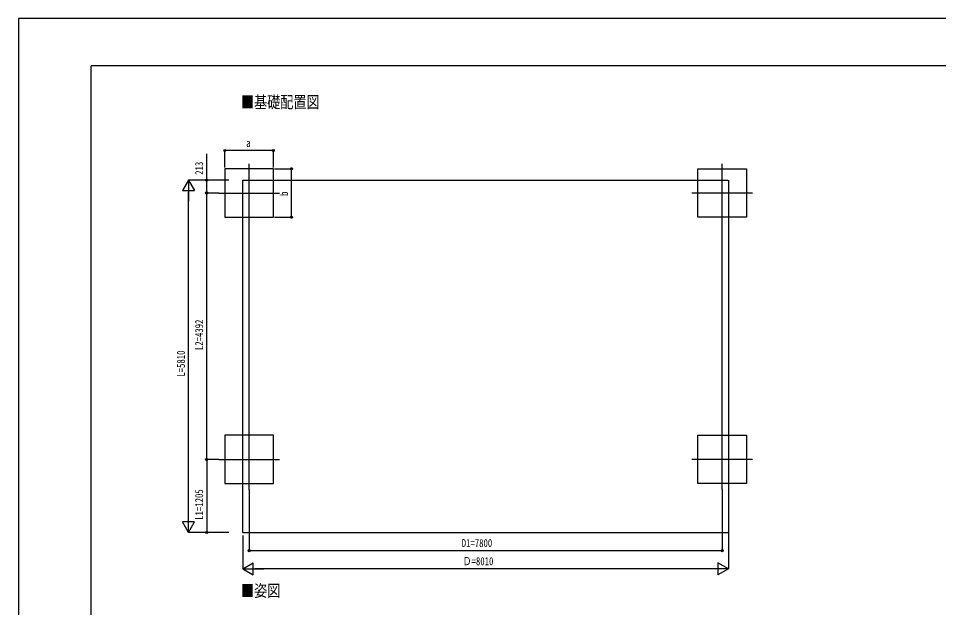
# Model space of a CAD drawing. Units: millimetres, scale not verified. Extents: x -16820 to 16820, y -11880 to 11880.
# Drawn here: x -16820 to -1644, y 2164 to 11880 of the extents above; entities that cross this region are included whole.
import ezdxf
from ezdxf.enums import TextEntityAlignment as Align

# ---------------------------------------------------------------- set-up
doc = ezdxf.new("R2010")
doc.units = ezdxf.units.MM
doc.header["$LTSCALE"] = 60
for name, color, linetype in [('0-2_USER1', 3, 'Continuous'), ('0-3_YKK_12', 2, 'Continuous'), ('0-4_YKK_A1', 4, 'Continuous'), ('0-5_YKK_D', 6, 'Continuous'), ('0-6_YKK_ZWAK', 7, 'Continuous')]:
    doc.layers.add(name, color=color, linetype=linetype)
doc.styles.add('ＭＳ ゴシック', font='')
doc.styles.get('ＭＳ ゴシック').set_extended_font_data('MS Gothic')

msp = doc.modelspace()

# ---------------------------------------------------------------- linework, layer by layer
at = {"layer": '0-3_YKK_12'}
for p, q in [((-13014.92, 4108.51), (-13014.92, 9484.31)), ((-5214.82, 4108.51), (-5214.82, 9484.31)), ((-13514.92, 9000.51), (-12514.92, 9000.51)), ((-4714.82, 9000.51), (-5714.82, 9000.51)), ((-13514.92, 4608.51), (-12514.92, 4608.51)), ((-4714.82, 4608.51), (-5714.82, 4608.51))]:
    msp.add_line(p, q, dxfattribs=at)
at = {"layer": '0-4_YKK_A1'}
for p, q in [((-13119.92, 3403.51), (-13119.92, 9213.48)), ((-13119.92, 9213.48), (-5119.82, 9213.48)), ((-5109.82, 9213.48), (-5109.82, 3403.51)), ((-13119.92, 3403.51), (-5109.82, 3403.51))]:
    msp.add_line(p, q, dxfattribs=at)
for points in [[(-12614.92, 8600.51), (-12614.92, 9400.51), (-13414.92, 9400.51), (-13414.92, 8600.51)], [(-5614.82, 8600.51), (-5614.82, 9400.51), (-4814.82, 9400.51), (-4814.82, 8600.51)], [(-12614.92, 4208.51), (-12614.92, 5008.51), (-13414.92, 5008.51), (-13414.92, 4208.51)], [(-5614.82, 4208.51), (-5614.82, 5008.51), (-4814.82, 5008.51), (-4814.82, 4208.51)]]:
    msp.add_lwpolyline(points, close=True, dxfattribs=at)
at = {"layer": '0-5_YKK_D'}
for p, q in [((-13414.92, 9420.51), (-13414.92, 9701.51)), ((-12614.92, 9700.51), (-13414.92, 9700.51)), ((-12614.92, 9420.51), (-12614.92, 9701.51)), ((-12594.92, 9401.51), (-12313.92, 9401.51)), ((-12314.92, 8600.51), (-12314.92, 9401.51)), ((-14014.92, 9213.48), (-14114.92, 9040.28)), ((-13351.68, 9213.48), (-14015.92, 9213.48)), ((-14014.92, 9213.48), (-13914.92, 9040.28)), ((-14014.92, 9213.48), (-14014.92, 8867.07)), ((-13351.68, 9213.48), (-13715.92, 9213.48)), ((-14114.92, 9040.28), (-13914.92, 9040.28)), ((-14014.92, 3603.51), (-14014.92, 9013.48)), ((-13515.92, 9000.51), (-13715.92, 9000.51)), ((-13515.92, 9000.51), (-13715.92, 9000.51)), ((-13714.92, 4608.51), (-13714.92, 9000.51)), ((-12594.92, 8600.51), (-12313.92, 8600.51)), ((-13515.92, 4608.51), (-13715.92, 4608.51)), ((-13515.92, 4608.51), (-13715.92, 4608.51)), ((-13714.92, 4608.51), (-13714.92, 3403.51)), ((-13014.92, 4107.51), (-13014.92, 3102.51)), ((-5214.82, 4107.51), (-5214.82, 3102.51)), ((-14014.92, 3403.51), (-14014.92, 3749.92)), ((-14014.92, 3403.51), (-14114.92, 3576.71)), ((-13914.92, 3576.71), (-14114.92, 3576.71)), ((-14014.92, 3403.51), (-13914.92, 3576.71)), ((-13351.68, 3403.51), (-14015.92, 3403.51)), ((-13352.68, 3403.51), (-13715.92, 3403.51)), ((-13119.92, 3353.51), (-13119.92, 2802.51)), ((-5109.82, 3402.51), (-5109.82, 2802.51)), ((-13014.92, 3103.51), (-5214.82, 3103.51)), ((-13119.92, 2803.51), (-12946.72, 2903.51)), ((-12946.72, 2703.51), (-12946.72, 2903.51)), ((-5109.82, 2803.51), (-5283.03, 2903.51)), ((-5283.03, 2903.51), (-5283.03, 2703.51)), ((-13119.92, 2803.51), (-12946.72, 2703.51)), ((-13119.92, 2803.51), (-12773.51, 2803.51)), ((-5309.82, 2803.51), (-12919.92, 2803.51)), ((-5109.82, 2803.51), (-5456.23, 2803.51)), ((-5109.82, 2803.51), (-5283.03, 2703.51))]:
    msp.add_line(p, q, dxfattribs=at)
msp.add_lwpolyline([(-13714.92, 9000.51), (-13714.92, 9213.48), (-13714.92, 9647.88)], dxfattribs=at)
for centre in [(-13414.92, 9700.51), (-12614.92, 9700.51), (-12314.92, 9401.51), (-13714.92, 9213.48), (-13714.92, 9000.51), (-13714.92, 9000.51), (-12314.92, 8600.51), (-13714.92, 4608.51), (-13714.92, 4608.51), (-13714.92, 3403.51), (-13014.92, 3103.51), (-5214.82, 3103.51)]:
    msp.add_circle(centre, 17, dxfattribs=at)
at = {"layer": '0-6_YKK_ZWAK'}
for p in [(15580.08, 11100), (-15619.92, -10100)]:
    msp.add_line(p, (-15619.92, 11100), dxfattribs=at)
msp.add_lwpolyline([(-16820, -11880), (16820, -11880), (16820, 11880), (-16820, 11880)], close=True, dxfattribs=at)

# ---------------------------------------------------------------- texts
at = {"layer": '0-2_USER1', "style": 'ＭＳ ゴシック', "width": 0.8}
for s, p in [('■基礎配置図', (-13148.8, 10341.98)), ('■姿図', (-13148.8, 2285))]:
    msp.add_text(s, height=197.9, dxfattribs=at).set_placement(p, align=Align.BOTTOM_LEFT)
at = {"layer": '0-5_YKK_D', "style": 'ＭＳ ゴシック', "width": 0.8}
for s, p in [('a', (-13062.92, 9720.51)), ('D1=7800', (-9508.47, 3123.51)), ('Ｄ=8010', (-9494.07, 2823.51))]:
    msp.add_text(s, height=132, dxfattribs=at).set_placement(p, align=Align.BOTTOM_LEFT)
for s, p in [('213', (-13734.92, 9301.48)), ('b', (-12334.92, 8953.01)), ('L2=4392', (-13734.92, 6410.91)), ('L=5810', (-14034.92, 5972.49)), ('L1=1205', (-13734.92, 3612.41))]:
    msp.add_text(s, height=132, rotation=90, dxfattribs=at).set_placement(p, align=Align.BOTTOM_LEFT)

doc.saveas('drawing.dxf')
